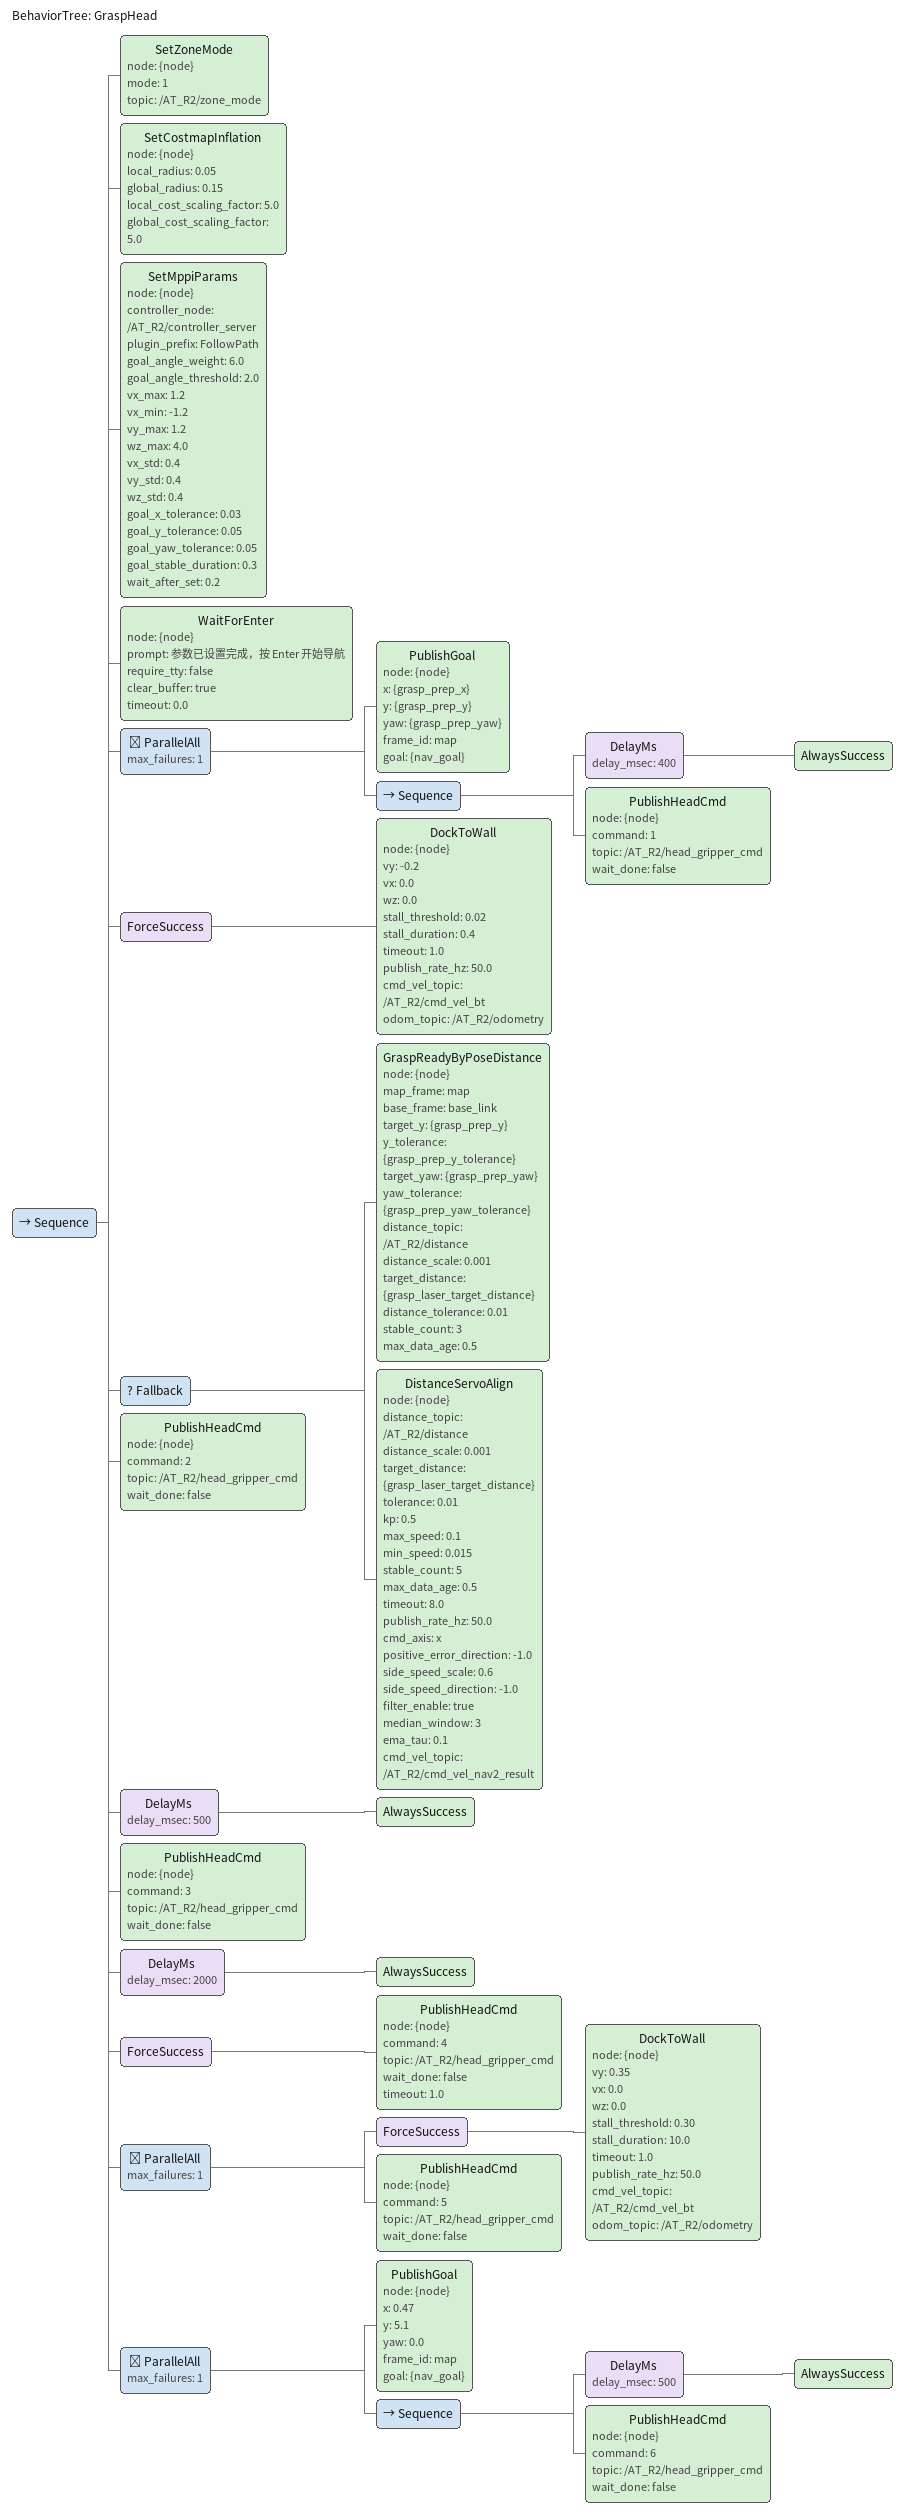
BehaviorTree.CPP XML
<?xml version="1.0"?>
<root BTCPP_format="4" main_tree_to_execute="GraspHead">

  <BehaviorTree ID="GraspHead">
    <Sequence>

      <SetZoneMode node="{node}" mode="1" topic="/AT_R2/zone_mode"/>

      <SetCostmapInflation node="{node}"
                    local_radius="0.05"
                    global_radius="0.15"
                    local_cost_scaling_factor="5.0"
                    global_cost_scaling_factor="5.0"/>
      <SetMppiParams node="{node}"
               controller_node="/AT_R2/controller_server"
               plugin_prefix="FollowPath"
               goal_angle_weight="6.0"
               goal_angle_threshold="2.0"
               vx_max="1.2"
               vx_min="-1.2"
               vy_max="1.2"
               wz_max="4.0"
               vx_std="0.4"
               vy_std="0.4"
               wz_std="0.4"
               goal_x_tolerance="0.03"
               goal_y_tolerance="0.05"
               goal_yaw_tolerance="0.05"
               goal_stable_duration="0.3"
               wait_after_set="0.2"/>

      <!-- 一键启动门控: 参数已提前设置完成后停在这里，比赛开始时按 Enter 立即开始导航。 -->
      <!-- require_tty="false": ros2 launch 下无 TTY 时自动跳过, ros2 run 直接从终端启动时仍会等待 Enter。 -->
      <WaitForEnter node="{node}"
                    prompt="参数已设置完成，按 Enter 开始导航"
                    require_tty="false"
                    clear_buffer="true"
                    timeout="0.0"/>

      <ParallelAll max_failures="1">
          <PublishGoal node="{node}"
                  x="{grasp_prep_x}" y="{grasp_prep_y}" yaw="{grasp_prep_yaw}"
                  frame_id="map"
                  goal="{nav_goal}"/>

        <Sequence>
          <DelayMs delay_msec="400">
            <AlwaysSuccess/>
          </DelayMs>
          <PublishHeadCmd node="{node}" command="1"
                          topic="/AT_R2/head_gripper_cmd"
                          wait_done="false"/>
        </Sequence>
      </ParallelAll>
      <!-- Step 1: 通知爪子准备抓取(可与导航并行执行, 这里先发指令再走) -->

      <!-- Step 2: 调参 + 导航到柜台前预备点 -->

      <!-- Step 3: 侧向贴靠柜台
           vy > 0 向左贴, vy < 0 向右贴, 根据柜台方向调整
           stall_threshold: 位移阈值, stall_duration: 连续被挡确认时间 -->
      <ForceSuccess>
        <DockToWall node="{node}"
                    vy="-0.2"
                    vx="0.0"
                    wz="0.0"
                    stall_threshold="0.02"
                    stall_duration="0.4"
                    timeout="1.0"
                    publish_rate_hz="50.0"
                    cmd_vel_topic="/AT_R2/cmd_vel_bt"
                    odom_topic="/AT_R2/odometry"/>
      </ForceSuccess>

      <!-- 前向贴靠柜台 -->
      <Fallback>
        <GraspReadyByPoseDistance node="{node}"
                                  map_frame="map"
                                  base_frame="base_link"
                                  target_y="{grasp_prep_y}"
                                  y_tolerance="{grasp_prep_y_tolerance}"
                                  target_yaw="{grasp_prep_yaw}"
                                  yaw_tolerance="{grasp_prep_yaw_tolerance}"
                                  distance_topic="/AT_R2/distance"
                                  distance_scale="0.001"
                                  target_distance="{grasp_laser_target_distance}"
                                  distance_tolerance="0.01"
                                  stable_count="3"
                                  max_data_age="0.5"/>

        <DistanceServoAlign node="{node}"
                            distance_topic="/AT_R2/distance"
                            distance_scale="0.001"
                            target_distance="{grasp_laser_target_distance}"
                            tolerance="0.01"
                            kp="0.5"
                            max_speed="0.1"
                            min_speed="0.015"
                            stable_count="5"
                            max_data_age="0.5"
                            timeout="8.0"
                            publish_rate_hz="50.0"
                            cmd_axis="x"
                            positive_error_direction="-1.0"
                            side_speed_scale="0.6"
                            side_speed_direction="-1.0"
                            filter_enable="true"
                            median_window="3"
                            ema_tau="0.1"
                            cmd_vel_topic="/AT_R2/cmd_vel_nav2_result"/>
      </Fallback>
      <!-- Step 4: 通知爪子抓取, 并留出抓取执行时间
           若爪子有完成反馈, 改成: wait_done="true" timeout="10.0" 并删掉下面的 DelayMs -->
      <PublishHeadCmd node="{node}" command="2"
                      topic="/AT_R2/head_gripper_cmd"
                      wait_done="false"/>
      <DelayMs delay_msec="500">
        <AlwaysSuccess/>
      </DelayMs>
      <PublishHeadCmd node="{node}" command="3"
                      topic="/AT_R2/head_gripper_cmd"
                      wait_done="false"/>
      <DelayMs delay_msec="2000">
        <AlwaysSuccess/>
      </DelayMs>

      <!-- Step 5: 通知爪子抬起武器头, 留出抬起执行时间
           抬起后再后退, 避免武器头还在柜台上就拖动 -->
      <ForceSuccess>
        <PublishHeadCmd node="{node}" command="4"
                        topic="/AT_R2/head_gripper_cmd"
                        wait_done="false"
                        timeout="1.0"/>
      </ForceSuccess>

      <!-- Step 6: 抬起完成后向后退离开柜台 (vx 负向)
           timeout 内退够距离即可, 这里用一个略大的位移阈值 -->
      <ParallelAll max_failures="1">
        <ForceSuccess>
          <DockToWall node="{node}"
                      vy="0.35"
                      vx="0.0"
                      wz="0.0"
                      stall_threshold="0.30"
                      stall_duration="10.0"
                      timeout="1.0"
                      publish_rate_hz="50.0"
                      cmd_vel_topic="/AT_R2/cmd_vel_bt"
                      odom_topic="/AT_R2/odometry"/>
        </ForceSuccess>
        <PublishHeadCmd node="{node}" command="5"
                topic="/AT_R2/head_gripper_cmd"
                wait_done="false"/>
      </ParallelAll>

      <!-- Step 7: 导航到与持杆机器人对接的位置
           TODO: 把对接点坐标 (x, y, yaw) 改成实际值 -->

      <ParallelAll max_failures="1">
        <PublishGoal node="{node}"
                  x="0.47" y="5.1" yaw="0.0"
                  frame_id="map"
                  goal="{nav_goal}"/>

        <Sequence>
          <DelayMs delay_msec="500">
            <AlwaysSuccess/>
          </DelayMs>
          <PublishHeadCmd node="{node}" command="6"
                          topic="/AT_R2/head_gripper_cmd"
                          wait_done="false"/>
        </Sequence>
      </ParallelAll>

    </Sequence>
  </BehaviorTree>

</root>
